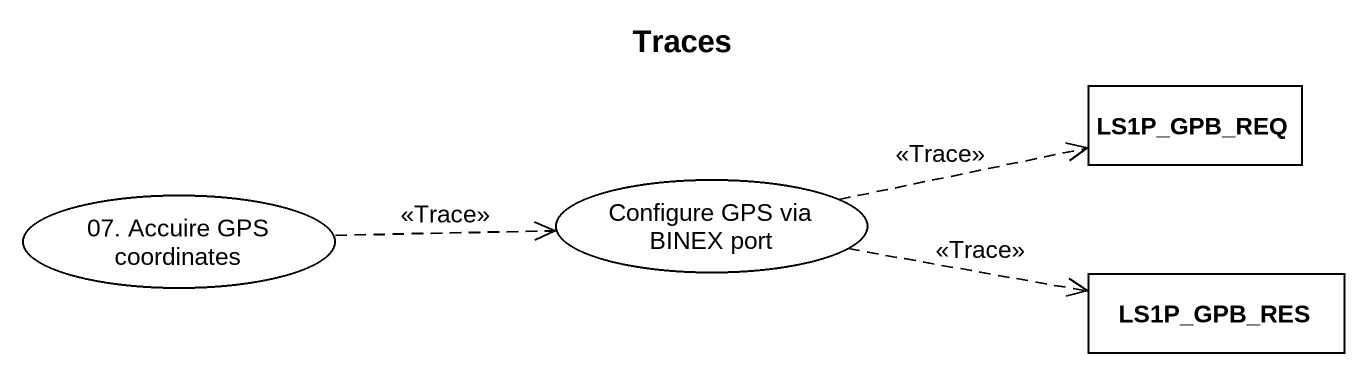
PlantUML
@startuml
title Traces
allowmixing
hide circle
hide empty members
class LS1P_GPB_REQ
usecase "07. Accuire GPS coordinates" as u07_Accuire_GPS_coordinates
usecase "Configure GPS via BINEX port" as Configure_GPS_via_BINEX_port
class LS1P_GPB_RES
u07_Accuire_GPS_coordinates .right.> Configure_GPS_via_BINEX_port : <<Trace>>
Configure_GPS_via_BINEX_port .right.> LS1P_GPB_REQ : <<Trace>>
Configure_GPS_via_BINEX_port .right.> LS1P_GPB_RES : <<Trace>>
@enduml
